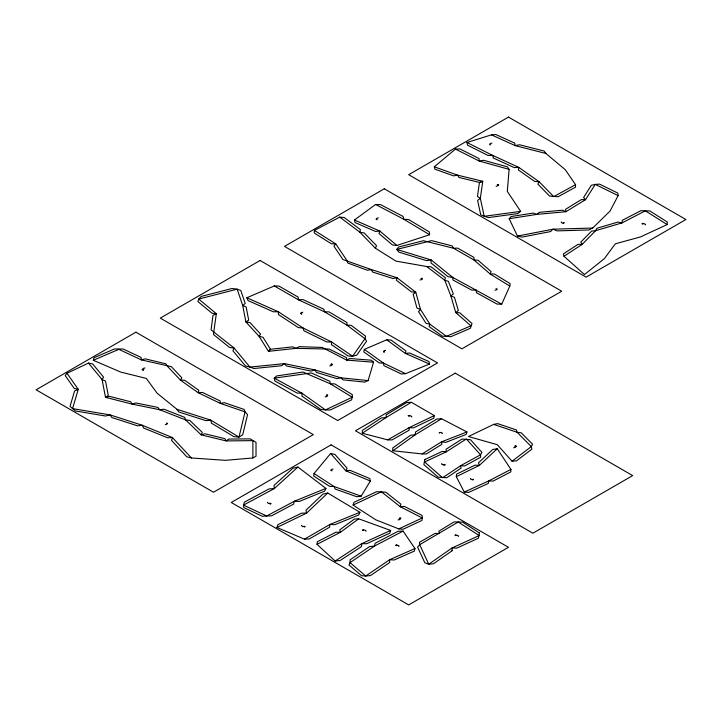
<?xml version="1.0" encoding="UTF-8"?>
<svg xmlns="http://www.w3.org/2000/svg" width="722" height="722" viewBox="0 0 722 722"><rect width="100%" height="100%" fill="white"/><g stroke="black" fill="none" stroke-linecap="round" stroke-linejoin="round"><path stroke-width="1.08" d="M362.3 433.245L362.309 430.483L381.261 417.957L385.999 417.578L411.35 402.298L434.31 415.574L433.796 418.173L413.625 427.839L409.103 427.659L387.678 439.869L362.3 433.245L385.999 417.578L386.27 414.798L406.549 402.569L411.35 402.298M575.533 184.67L575.515 187.178L558.07 196.763L549.532 196.05L537.872 184.11L539.154 181.727L518.784 167.378L492.657 155.392L466.981 142.514L467.495 145.167L488.036 155.474L492.657 155.392L493.316 158.01L514.217 167.603L518.784 167.378L518.396 169.968L534.686 181.439L539.154 181.727L553.729 196.655L575.533 184.67L565.272 169.715L545.913 153.47L544.108 151.033L519.524 144.752L515.183 145.627L491.438 134.852L466.981 142.514M510.923 469.399L510.806 471.89L493.09 481.105L488.776 480.906L464.264 492.079L456.304 476.664L456.575 474.155L475.013 465.158L479.345 465.41L497.232 448.768L510.923 469.399L488.776 480.906L488.271 483.442L468.659 492.386L464.264 492.079M667.173 224.578L667.299 221.979L649.818 210.959L640.901 210.671L622.274 220.336L622.048 222.899L595.614 230.679L591.535 231.157L580.777 242.141L582.158 244.406L563.963 256.238L584.468 274.55L604.404 258.602L615.343 243.81L640.522 236.915L667.173 224.578L645.324 210.806L622.048 222.899L617.978 222.06L596.832 228.287L595.614 230.679L582.158 244.406L577.997 244.388L563.44 253.855L563.963 256.238M314.422 230.426L314.241 232.998L331.308 243.765L335.757 243.892L346.984 260.579L347.742 263.007L367.345 270.227L371.478 269.604L397.064 277.753L415.782 292.248L420.529 309.512L429.906 324.187L446.476 336.308L450.79 336.714L470.329 328.329L472.007 323.501L459.869 312.852L455.735 312.518L450.889 295.975L444.734 280.217L426.639 266.499L395.891 261.093L375.35 248.206L359.935 232.249L339.746 217.114L314.422 230.426L335.757 243.892L333.952 246.211L342.932 259.568L371.478 269.604L372.525 272.004L392.985 278.53L397.064 277.753L396.423 280.289L411.396 291.878L415.782 292.248L413.155 294.251L416.955 308.068L420.529 309.512L418.516 311.606L426.025 323.348L429.906 324.187L429.103 326.524L442.36 336.217L446.476 336.308L470.906 325.83L455.735 312.518L458.344 310.559L454.463 297.329L450.889 295.975L453.335 293.998L448.407 281.39L444.734 280.217L445.42 277.744L430.944 266.779L426.639 266.499M509.118 169.363L507.313 191.411L520.643 211.365L517.719 213.622L488.559 217.566L484.2 216.302L480.699 214.732L477.612 200.373L480.338 198.36L482.765 181.285L457.586 175.148L434.283 166.818L455.447 149.075L459.887 148.912L478.975 158.506L479.3 161.078L509.118 169.363L507.503 166.899L483.641 160.275L479.3 161.078L455.447 149.075M317.003 544.343L317.247 541.789L335.92 532.213L340.333 532.367L358.699 518.811L390.647 530.435L389.709 533.179L366.65 543.738L361.812 543.639L335.152 561.021L317.003 544.343L340.333 532.367L339.701 529.894L354.394 519.055L358.699 518.811M509.813 286.092L510.138 283.638L494.426 273.981L490.175 274.008L473.858 259.902L453.497 248.251L423.435 240.724L398.643 246.996L396.802 249.433L398.779 252.095L426.395 260.579L431.323 260.037L452.712 277.401L501.718 304.179L509.813 286.092L490.175 274.008L491.15 271.589L478.09 260.299L473.858 259.902L474.029 257.447L457.739 248.133L453.497 248.251L452.207 245.931L431.648 240.616L396.802 249.433L431.323 260.037L430.908 262.826L448.019 276.716L452.712 277.401L452.911 279.983L471.647 290.091L476.132 290.027L476.52 292.753L496.989 304.07L501.718 304.179M314.025 473.515L313.682 476.015L329.683 486.402L334.024 486.502L361.162 496.167L370.35 481.005L369.736 478.515L350.143 470.356L345.856 470.798L330.622 453.506L314.025 473.515L334.024 486.502L335.098 489.011L356.803 496.745L361.162 496.167M364.33 349.394L363.816 351.903L379.24 362.931L383.608 363.166L405.574 373.662L429.5 364.059L428.985 361.551L409.636 353.022L405.322 353.392L386.721 339.809L364.33 349.394L383.608 363.166L383.806 365.612L401.378 374.005L405.574 373.662M414.96 548.539L414.338 551.094L394.113 560.019L389.681 559.694L365.729 576.03L361.56 575.705L349.015 565.001L350.044 562.646L350.098 559.821L369.592 546.581L374.42 546.103L403.075 531.094L414.96 548.539L389.681 559.694L389.681 562.501L370.512 575.56L365.729 576.03L350.044 562.646L374.42 546.103L375.178 543.26L398.102 531.257L403.075 531.094M93.3 360.278L93.986 357.733L114.437 348.979L123.092 348.988L141.088 357.426L141.359 359.89L171.358 366.659L181.872 377.85L180.428 380.115L198.207 392.732L220.318 403.399L245.056 411.865L247.556 414.636L242.709 434.825L238.991 437.099L233.91 436.657L211.356 423.11L210.797 420.159L176.953 409.302L157.152 393.228L146.277 378.427L120.682 372.056L93.3 360.278L118.868 349.34L141.359 359.89L145.158 358.843L165.907 363.825L167.287 366.117L180.428 380.115L184.642 380.232L198.866 390.331L198.207 392.732L202.431 392.416L220.12 400.945L220.318 403.399L224.389 402.686L244.18 409.464L245.056 411.865L238.991 437.099L210.797 420.159L205.887 420.655L178.821 411.973L176.953 409.302M368.112 380.602L373.563 362.191L371.288 360.188L349.782 358.527L346.677 360.116L322.274 347.453L299.143 346.641L296.056 348.347L268.449 351.334L259.108 336.362L245.904 321.985L242.709 305.46L237.141 289.17L232.024 288.502L201.285 296.417L198.721 299.061L197.909 301.552L211.997 313.24L216.338 313.664L213.432 334.476L229.56 347.481L234.127 348.058L249.929 367.083L253.918 368.527L281.553 365.756L284.468 363.635L315.207 370.007L340.937 377.805L368.112 380.602L364.836 382.1L343.103 379.862L340.937 377.805L336.903 378.626L316.317 372.39L315.207 370.007L311.074 371.072L286.481 365.973L284.468 363.635L249.929 367.083L245.525 365.964L232.881 350.739L234.127 348.058L211.077 329.846L212.972 315.343L216.338 313.664L198.721 299.061L237.141 289.17L240.778 290.443L245.227 303.475L242.709 305.46L246.148 306.913L248.702 320.135L245.904 321.985L249.992 322.581L260.561 334.078L259.108 336.362L262.998 337.246L270.47 349.222L268.449 351.334L270.633 349.258L292.717 346.867L296.056 348.347L329.196 349.06L346.551 357.661L346.677 360.116L373.563 362.191M353.076 505.102L353.924 502.368L376.577 491.7L385.81 492.196L400.863 504.137L400.205 506.7L422.262 517.954L421.892 520.463L403.12 529.226L398.806 528.91L375.81 519.822L353.076 505.102L381.387 491.763L400.205 506.7L404.491 506.465L422.135 515.472L422.262 517.954L398.806 528.91M466.935 431.955L466.15 434.445L445.799 442.369L441.503 441.855L422.117 453.93L392.885 450.763L392.678 448.028L410.556 435.249L415.222 434.788L441.575 418.751L466.935 431.955L441.503 441.855L441.864 444.292L426.359 453.948L422.117 453.93M276.959 527.484L277.907 524.659L301.615 513.152L306.597 513.098L327.743 493.027L359.935 512.295L358.735 514.994L334.728 524.713L329.927 524.452L304.476 539.172L276.959 527.484L306.597 513.098L306.029 510.156L322.942 494.092L327.743 493.027M375.35 248.206L376.55 245.724L364.213 232.962L359.935 232.249L360.404 229.632L344.25 217.521L339.746 217.114M325.929 488.388L324.575 491.159L299.278 501.456L294.314 501.267L266.653 515.986L262.357 516.302L243.828 507.593L243.485 505.102L244.433 502.124L269.08 488.893L274.297 488.568L297.915 467.053L325.929 488.388L294.314 501.267L293.673 504.064L271.544 515.842L266.653 515.986L243.485 505.102L274.297 488.568L274.008 485.446L292.906 468.235L297.915 467.053M618.122 195.626L610.099 211.005L592.717 228.044L588.908 229.966L557.167 230.887L553.043 229.19L517.439 236.067L509.181 218.712L511.131 216.528L533.296 213.071L536.879 214.389L565.904 211.708L585.551 199.66L595.244 184.399L599.558 184.137L617.861 193.117L618.122 195.626L595.244 184.399L591.327 185.301L583.575 197.512L585.551 199.66L581.3 199.624L565.588 209.263L565.904 211.708L562.51 210.192L539.289 212.331L536.879 214.389L509.181 218.712M332.246 364.556L331.335 364.195M66.993 373.283L65.206 375.566L74.213 388.418L78.247 389.348L72.561 408.607L75.44 410.971L105.484 416.016L110.114 414.906L142.333 425.285L172.414 437.523L191.447 457.974L225.345 460.338L252.899 457.956L256.03 456.223L256.021 442.378L250.146 438.868L228.757 439.084L226.139 440.916L201.167 434.843L185.554 419.861L159.643 409.717L132.09 404.094L105.502 397.335L102.082 379.537L88.472 363.067L66.993 373.283L78.247 389.348L74.583 390.972L70.034 406.378L72.561 408.607L110.114 414.906L111.802 417.524L137.586 425.827L142.333 425.285L143.534 427.993L167.603 437.776L172.414 437.523L171.556 440.42L186.781 456.791L191.447 457.974M512.06 461.232L531.302 446.602L532.601 444.265L521.248 432.803L517.105 432.27L493.667 424.392L468.443 436.53L497.287 444.689L512.06 461.232L516.483 460.862L531.879 449.156L531.302 446.602L517.105 432.27L516.338 429.915L497.593 423.615L493.667 424.392M429.617 234.731L396.865 245.453L379.907 231.094L375.476 231.437L355.098 222.575L354.43 220.02L375.584 204.47L380.521 204.615L403.12 216.456L403.833 219.28L429.617 234.731L429.301 231.924L408.67 219.569L403.833 219.28L375.584 204.47M331.299 363.96L332.111 364.132M384.059 351.903L384.474 351.921M563.214 222.963L564.351 222.692M563.819 223.125L563.214 223.179M327.111 395.196L327.806 395.214M642.409 223.405L643.022 223.342M643.013 223.567L641.93 223.847M330.884 470.518L331.551 470.518M408.083 415.728L408.661 415.773M408.526 415.466L409.329 415.511M439.256 432.677L440.393 432.397M439.851 432.839L439.283 432.911M444.707 465.085L443.913 465.031M392.885 450.763L415.222 434.788L415.583 431.946L436.666 419.112L441.575 418.751M377.218 219.659L376.803 219.65M143.822 369.727L143.407 369.718M399.681 517.945L400.159 517.936M270.506 503.216L269.288 503.414L269.73 503.667M271.165 503.604L269.947 503.794L270.389 504.046M408.76 416.098L409.997 415.899L409.555 415.637M304.476 526.284L303.285 526.455L303.736 526.708M395.963 545.498L397.199 545.291L396.757 545.038M515.228 445.799L515.698 445.799M489.805 143.849L490.807 143.272M489.588 144.617L490.698 144.869M376.361 218.622L377.353 218.044M376.027 219.199L376.713 219.56M142.965 368.689L143.958 368.112M142.631 369.267L143.317 369.619M497.151 186.086L498.144 185.509M300.767 312.951L301.76 312.373M301.426 314.106L301.868 313.853L300.65 313.655M166.331 424.401L167.333 423.832M421.052 279.856L422.054 279.279M330.775 365.801L331.777 365.224M383.581 351.154L384.573 350.576M383.454 351.605L384.05 351.686M496.005 290.018L497.007 289.441M326.552 394.997L327.247 394.889M326.218 396.73L327.219 396.152M643.437 223.576L642.878 224.154M330.992 469.814L331.994 469.237M332.102 470.708L331.407 470.816M443.687 464.905L444.247 464.327M363.987 529.957L363.437 530.535M516.203 446.386L515.688 446.304M514.696 447.649L515.688 447.071M400.927 518.378L400.232 518.017M399.149 519.786L400.15 519.208M472.54 479.742L473.091 479.164M472.982 480.004L473.533 479.426M396.315 544.785L395.755 545.354M456.376 535.128L455.826 535.706M383.987 351.939L383.463 351.858M456.304 476.664L479.345 465.41L478.469 462.793L492.783 449.481L497.232 448.768M434.31 415.574L409.103 427.659L409.166 430.168L392.028 439.933L387.678 439.869M390.647 530.435L361.812 543.639L361.496 546.581L340.161 560.489L335.152 561.021M246.834 297.771L274.297 285.957L278.927 286.056L298.213 297.13L298.421 299.801L324.512 311.814L346.921 325.108L364.944 338.717L366.614 341.154L356.731 355.17L352.589 356.244L348.112 355.991L331.371 344.593L331.669 342.002L303.123 328.014L278.34 311.742L246.834 297.771L248.07 300.605L273.277 311.778L278.34 311.742L278.457 314.557L298.294 327.58L303.123 328.014L303.953 330.793L326.786 341.984L331.669 342.002L352.589 356.244L364.944 338.717L365.63 336.253L351.217 325.369L346.921 325.108L346.93 322.517L329.006 311.877L324.512 311.814L323.862 309.197L302.978 299.585L298.421 299.801L274.297 285.957M359.935 512.295L329.927 524.452L329.602 527.204L309.242 538.982L304.476 539.172M305.171 526.392L304.179 526.708L304.729 527.033M454.941 535.453L455.934 535.128L455.383 534.812M520.643 211.365L484.2 216.302L480.338 198.36L477.459 196.501L479.399 182.846L482.765 181.285L479.029 182.341L458.885 177.431L457.586 175.148L453.606 175.861L434.96 169.192L434.283 166.818M491.438 134.852L495.752 134.5L514.75 143.127L515.183 145.627L545.913 153.47M592.717 228.044L553.043 229.19L550.48 231.6L521.997 237.096L517.439 236.067M386.721 339.809L391.035 340.053L405.917 350.91L405.322 353.392L429.5 364.059M396.865 245.453L392.578 245.038L379.014 233.549L379.907 231.094L354.43 220.02M88.472 363.067L92.66 363.933L103.553 377.11L102.082 379.537L105.538 381.117L108.273 395.349L105.502 397.335L109.419 396.351L130.7 401.766L132.09 404.094L135.889 402.948L157.938 407.443L159.643 409.717L164.002 409.23L184.724 417.352L185.554 419.861L189.805 420.43L202.295 432.406L201.167 434.843L204.886 433.778L224.858 438.642L226.139 440.916L252.88 440.646L252.899 457.956M330.622 453.506L334.945 454.418L347.129 468.253L345.856 470.798L370.35 481.005M515.255 446.052L516.257 446.124M644.214 223.639L645.206 224.217M497.593 184.426L498.703 184.805M498.261 185.067L497.259 184.742M561.472 222.566L562.465 223.134M496.005 288.61L497.115 288.99M515.806 446.62L514.804 446.304M331.885 364.772L330.893 364.457M441.061 432.397L442.054 432.974M410.547 415.836L411.549 416.404M327.328 395.701L326.335 395.385M470.762 479.101L471.764 479.679M445.357 464.706L444.716 464.86M441.918 464.264L442.911 464.833M457.152 535.192L458.154 535.769M400.259 518.766L399.257 518.441M397.75 545.227L398.752 545.805M364.763 530.02L365.765 530.598M167.441 423.381L166.448 423.056M267.736 502.9L268.728 503.478M301.733 525.941L302.735 526.519M420.357 279.874A1.2 0.695 0 0 1 419.996 280.019M422.018 278.854A1.191 0.686 0 0 1 421.125 278.34M421.314 278.232A1.191 0.686 0 0 1 422.208 278.746M165.645 424.419A1.2 0.695 0 0 1 165.284 424.563M378.048 218.026A1.2 0.695 0 0 1 378.409 217.891M332.689 469.219A1.2 0.695 0 0 1 333.05 469.074M491.502 143.254A1.2 0.695 0 0 1 491.863 143.109M302.455 312.355A1.2 0.695 0 0 1 302.816 312.22M561.436 222.159A1.2 0.695 0 0 1 561.193 221.952M495.319 290.036A1.2 0.695 0 0 1 494.958 290.181M385.268 350.558A1.2 0.695 0 0 1 385.629 350.414M442.09 433.371A1.2 0.695 0 0 1 442.333 433.579M365.792 531.004A1.2 0.695 0 0 1 366.045 531.212M363.59 529.786A1.191 0.686 0 0 1 362.697 530.3M362.507 530.192A1.191 0.686 0 0 1 363.401 529.677M470.735 478.704A1.2 0.695 0 0 1 470.482 478.496M398.454 519.804A1.2 0.695 0 0 1 398.093 519.948M325.532 396.748A1.2 0.695 0 0 1 325.171 396.892M458.19 536.166A1.2 0.695 0 0 1 458.434 536.374M441.882 463.858A1.2 0.695 0 0 1 441.638 463.65M645.242 224.623A1.2 0.695 0 0 1 645.486 224.831M496.456 186.105A1.2 0.695 0 0 1 496.095 186.249M514.001 447.667A1.2 0.695 0 0 1 513.64 447.802M330.089 365.819A1.2 0.695 0 0 1 329.728 365.955M144.653 368.094A1.2 0.695 0 0 1 145.014 367.958M142.333 369.502A1.191 0.686 0 0 1 143.227 370.016M143.037 370.124A1.191 0.686 0 0 1 142.144 369.61M398.788 546.202A1.2 0.695 0 0 1 399.031 546.41M267.7 502.494A1.2 0.695 0 0 1 267.456 502.286M411.576 416.811A1.2 0.695 0 0 1 411.82 417.018M301.706 525.544A1.2 0.695 0 0 1 301.462 525.336M302.031 393.255L301.94 396.062L320.685 409.383L325.469 409.906L330.135 410.042L351.551 399.889L352.246 397.217L352.327 394.636L334.764 383.887L330.288 383.788L303.041 372.056L276.743 375.927L274.234 378.166L274.865 380.999L297.103 393.066L302.031 393.255L325.469 409.906L352.246 397.217L330.288 383.788L329.9 381.315L311.353 372.94L274.234 378.166L302.031 393.255M424.852 459.571L423.832 464.571L438.173 477.179L446.756 477.747L461.087 468.136L460.501 465.762L480.527 454.797L481.899 452.378L470.563 439.734L462.026 439.057L446.015 449.292L446.34 451.782L424.662 461.999L442.586 477.765L460.501 465.762L464.661 465.979L480.681 457.207L480.527 454.797L466.358 438.985L446.34 451.782L442.189 451.403L424.852 459.571M479.435 532.998L478.415 538.224L456.674 548.151L452.017 547.971L428.742 564.243L424.807 562.754L417.578 547.105L419.708 544.686L458.235 521.997L462.667 522.15L479.435 532.998M452.107 550.751L433.489 563.765L428.742 564.243L419.708 544.686L419.464 542.285L435.104 533.387L439.265 533.567L438.886 531.166L454.057 521.907L458.235 521.997L479.191 535.562L452.017 547.971L452.107 550.751M135.898 332.192L36.1 389.808L213.522 492.242L313.321 434.626L135.898 332.192M260.091 260.489L160.293 318.104L337.715 420.538L437.514 362.922L260.091 260.489M384.284 188.785L284.486 246.401L461.909 348.834L561.707 291.219L384.284 188.785M508.478 117.081L408.679 174.697L586.102 277.131L685.9 219.515L508.478 117.081M331.064 444.869L231.266 502.485L408.679 604.919L508.478 547.303L331.064 444.869M455.257 373.166L355.459 430.781L532.872 533.215L632.671 475.599L455.257 373.166"/></g></svg>
